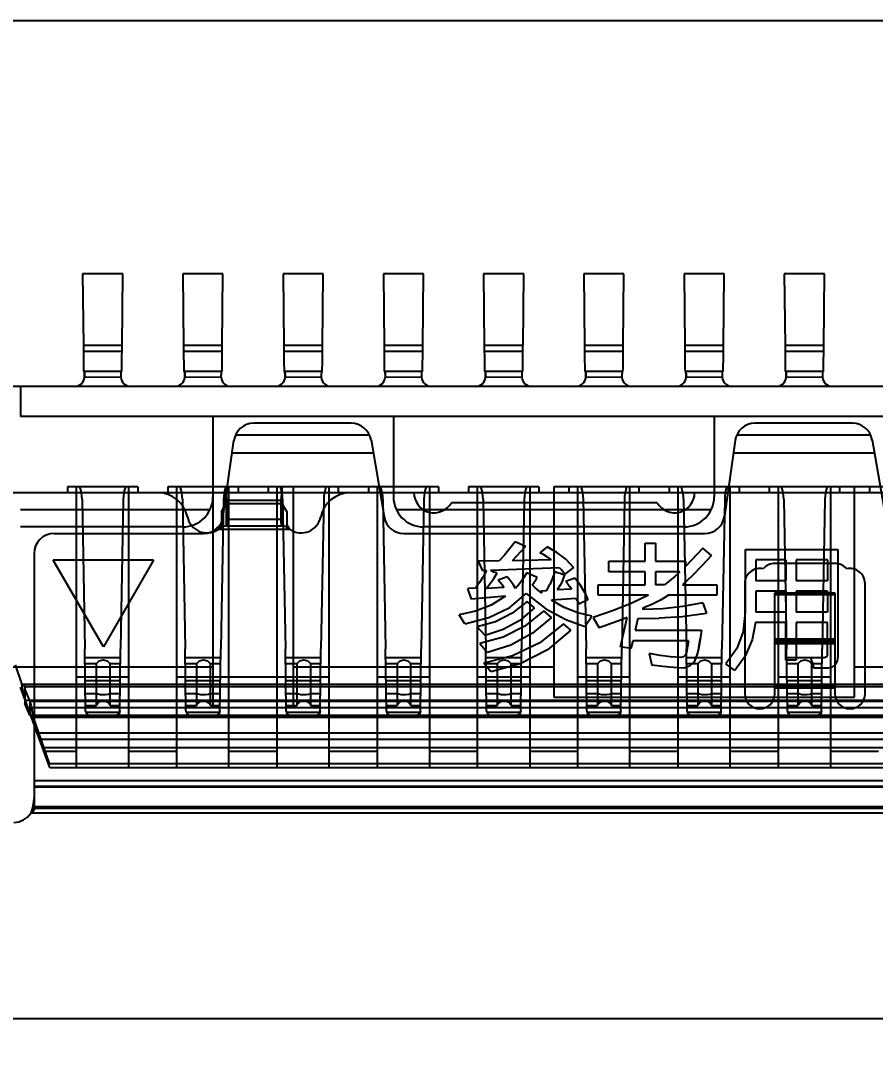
# Model space of a CAD drawing. Header units: millimetres. Extents: x 0 to 841, y 0 to 594.
# Drawn here: x 672.43 to 676.69, y 261.49 to 266.6 of the extents above; entities that cross this region are included whole.
import ezdxf

# ---------------------------------------------------------------- set-up
doc = ezdxf.new("R2010")
doc.units = ezdxf.units.MM
doc.header["$LTSCALE"] = 46.255
doc.layers.get('0').update_dxf_attribs({"linetype": 'CONTINUOUS'})
doc.layers.add('8_QUILTS', color=7, linetype='CONTINUOUS')
doc.styles.get("Standard").update_dxf_attribs({"font": 'txt', "width": 0.8})
doc.dimstyles.new('DIMSTYLE_1', dxfattribs={"dimtxt": 2.5, "dimasz": 3, "dimexe": 1.5, "dimexo": 1.2, "dimtad": 1, "dimdsep": 46, "dimtxsty": 'STANDARD', "dimblk": '_FILLED', "dimblk1": '_FILLED', "dimblk2": '_FILLED', "dimcen": 0.09, "dimazin": 2, "dimtp": 0.01, "dimtm": 0.01, "dimtfac": 1, "dimtofl": 0, "dimtmove": 0, "dimatfit": 3, "dimldrblk": '_FILLED', "dimfxl": 1, "dimtolj": 1, "dimarcsym": 0})

# ---------------------------------------------------------------- blocks, each defined once
blk = doc.blocks.new('_FILLED')
at = {"color": 0, "linetype": 'BYBLOCK'}
blk.add_solid([(0, 0), (-1, 0.1667), (-1, -0.1667)], dxfattribs=at)
blk = doc.blocks.new('*D0')
at = {"color": 7, "linetype": 'CONTINUOUS'}
for p, q in [((692.3383, 264.1405), (692.3383, 237.2835)), ((637.9118, 256.9031), (637.9118, 237.2835)), ((637.9118, 238.7835), (665.125, 238.7835)), ((692.3383, 238.7835), (665.125, 238.7835))]:
    blk.add_line(p, q, dxfattribs=at)
at = {"color": 7, "linetype": 'CONTINUOUS', "xscale": 3, "yscale": 3, "zscale": 3, "rotation": 180}
blk.add_blockref('_FILLED', (637.9118, 238.7835), dxfattribs=at)
at = {"color": 7, "linetype": 'CONTINUOUS', "xscale": 3, "yscale": 3, "zscale": 3}
blk.add_blockref('_FILLED', (692.3383, 238.7835), dxfattribs=at)
at = {"color": 7, "linetype": 'CONTINUOUS', "insert": (665.125, 241.9085), "char_height": 2.5, "width": 14, "attachment_point": 2, "line_spacing_factor": 0.9}
blk.add_mtext('(54.43)', dxfattribs=at)

msp = doc.modelspace()

# ---------------------------------------------------------------- linework, layer by layer
at = {"color": 7, "linetype": 'CONTINUOUS'}
msp.add_line((668.0383, 266.6031), (697.1383, 266.6031), dxfattribs=at)
at = {"layer": '8_QUILTS', "color": 7, "linetype": 'CONTINUOUS'}
for p, q in [((672.9383, 265.3405), (672.7383, 265.3405)), ((672.7383, 265.3405), (672.7418, 264.9833)), ((672.9348, 264.9833), (672.9383, 265.3405)), ((673.4383, 265.3405), (673.2383, 265.3405)), ((673.2383, 265.3405), (673.2418, 264.9833)), ((673.4348, 264.9833), (673.4383, 265.3405)), ((673.9383, 265.3405), (673.7383, 265.3405)), ((673.7383, 265.3405), (673.7418, 264.9833)), ((673.9348, 264.9833), (673.9383, 265.3405)), ((674.4383, 265.3405), (674.2383, 265.3405)), ((674.2383, 265.3405), (674.2418, 264.9833)), ((674.4348, 264.9833), (674.4383, 265.3405)), ((674.9383, 265.3405), (674.7383, 265.3405)), ((674.7383, 265.3405), (674.7418, 264.9833)), ((674.9348, 264.9833), (674.9383, 265.3405)), ((675.4383, 265.3405), (675.2383, 265.3405)), ((675.2383, 265.3405), (675.2418, 264.9833)), ((675.4348, 264.9833), (675.4383, 265.3405)), ((675.9383, 265.3405), (675.7383, 265.3405)), ((675.7383, 265.3405), (675.7418, 264.9833)), ((675.9348, 264.9833), (675.9383, 265.3405)), ((676.4383, 265.3405), (676.2383, 265.3405)), ((676.2383, 265.3405), (676.2418, 264.9833)), ((676.4348, 264.9833), (676.4383, 265.3405)), ((672.9348, 264.9833), (672.7418, 264.9833)), ((673.4348, 264.9833), (673.2418, 264.9833)), ((673.9348, 264.9833), (673.7418, 264.9833)), ((674.4348, 264.9833), (674.2418, 264.9833)), ((674.9348, 264.9833), (674.7418, 264.9833)), ((675.4348, 264.9833), (675.2418, 264.9833)), ((675.9348, 264.9833), (675.7418, 264.9833)), ((676.4348, 264.9833), (676.2418, 264.9833)), ((672.9347, 264.9533), (672.7418, 264.9533)), ((673.4347, 264.9533), (673.2418, 264.9533)), ((673.9347, 264.9533), (673.7418, 264.9533)), ((674.4347, 264.9533), (674.2418, 264.9533)), ((674.9347, 264.9533), (674.7418, 264.9533)), ((675.4347, 264.9533), (675.2418, 264.9533)), ((675.9347, 264.9533), (675.7418, 264.9533)), ((676.4347, 264.9533), (676.2418, 264.9533)), ((672.9336, 264.8533), (672.743, 264.8533)), ((672.9284, 264.8242), (672.748, 264.8233)), ((672.7483, 264.824), (672.7483, 264.826)), ((673.4336, 264.8533), (673.243, 264.8533)), ((673.4284, 264.8242), (673.248, 264.8233)), ((673.2483, 264.824), (673.2483, 264.826)), ((673.9336, 264.8533), (673.743, 264.8533)), ((673.9284, 264.8242), (673.748, 264.8233)), ((673.7483, 264.824), (673.7483, 264.826)), ((674.4336, 264.8533), (674.243, 264.8533)), ((674.4284, 264.8242), (674.248, 264.8233)), ((674.2483, 264.824), (674.2483, 264.826)), ((674.9336, 264.8533), (674.743, 264.8533)), ((674.9284, 264.8242), (674.748, 264.8233)), ((674.7483, 264.824), (674.7483, 264.826)), ((675.4336, 264.8533), (675.243, 264.8533)), ((675.4284, 264.8242), (675.248, 264.8233)), ((675.2483, 264.824), (675.2483, 264.826)), ((675.9336, 264.8533), (675.743, 264.8533)), ((675.9284, 264.8242), (675.748, 264.8233)), ((675.7483, 264.824), (675.7483, 264.826)), ((676.4336, 264.8533), (676.243, 264.8533)), ((676.4284, 264.8242), (676.248, 264.8233)), ((676.2483, 264.824), (676.2483, 264.826)), ((693.7583, 264.7781), (671.4183, 264.7781)), ((672.4283, 264.7781), (672.4283, 264.6281)), ((692.7483, 264.6281), (672.4283, 264.6281)), ((673.3883, 264.6281), (673.3883, 263.1776)), ((674.2883, 264.6281), (674.2883, 264.2281)), ((675.8883, 264.6281), (675.8883, 264.2281)), ((674.0781, 264.5944), (673.5916, 264.5944)), ((676.5781, 264.5944), (676.0916, 264.5944)), ((673.4398, 264.1308), (673.4926, 264.5083)), ((674.1695, 264.5349), (673.5001, 264.5349)), ((674.1766, 264.5113), (674.2422, 264.1278)), ((675.9926, 264.5083), (675.9398, 264.1308)), ((676.6695, 264.5349), (676.0001, 264.5349)), ((676.6766, 264.5113), (676.7422, 264.1278)), ((674.1879, 264.4454), (673.4838, 264.4454)), ((676.6879, 264.4454), (675.9838, 264.4454)), ((694.0884, 264.2481), (671.0881, 264.2481)), ((673.0133, 264.2781), (672.6633, 264.2781)), ((672.6633, 264.2781), (672.6633, 264.2481)), ((672.7083, 262.8781), (672.7083, 264.2781)), ((672.7326, 264.2477), (672.7083, 264.2481)), ((672.9683, 264.2481), (672.9439, 264.2477)), ((672.9683, 262.8781), (672.9683, 264.2781)), ((673.0133, 264.2781), (673.0133, 264.2481)), ((674.5133, 264.2781), (673.1633, 264.2781)), ((673.1633, 264.2781), (673.1633, 264.2481)), ((673.2083, 262.8781), (673.2083, 264.2781)), ((673.2326, 264.2478), (673.2083, 264.2481)), ((673.4683, 264.2481), (673.4439, 264.2478)), ((673.458, 264.2118), (673.4517, 264.2781)), ((673.4683, 262.8781), (673.4683, 264.2781)), ((673.5133, 264.2781), (673.5133, 264.2481)), ((673.6633, 264.2781), (673.6633, 264.2481)), ((673.7083, 262.8781), (673.7083, 264.2781)), ((673.7326, 264.2478), (673.7083, 264.2481)), ((673.729, 264.2118), (673.7351, 264.2781)), ((673.7883, 264.2781), (673.7883, 263.1776)), ((673.9683, 264.2481), (673.9439, 264.2478)), ((673.9683, 262.8781), (673.9683, 264.2781)), ((674.0133, 264.2781), (674.0133, 264.2481)), ((674.1633, 264.2781), (674.1633, 264.2481)), ((674.2083, 262.8781), (674.2083, 264.2781)), ((674.2326, 264.2478), (674.2083, 264.2481)), ((674.4683, 264.2481), (674.4439, 264.2478)), ((674.4683, 264.2781), (674.4683, 262.8781)), ((674.5133, 264.2781), (674.5133, 264.2481)), ((675.0133, 264.2781), (674.6633, 264.2781)), ((674.6633, 264.2781), (674.6633, 264.2481)), ((674.7083, 262.8781), (674.7083, 264.2781)), ((674.7326, 264.2478), (674.7083, 264.2481)), ((674.9683, 264.2481), (674.9439, 264.2478)), ((674.9683, 264.2781), (674.9683, 262.8781)), ((675.0133, 264.2781), (675.0133, 264.2481)), ((677.0133, 264.2781), (675.0883, 264.2781)), ((675.0883, 264.2781), (675.0883, 263.2281)), ((675.1633, 264.2781), (675.1633, 264.2481)), ((675.2083, 262.8781), (675.2083, 264.2781)), ((675.2326, 264.2478), (675.2083, 264.2481)), ((675.4683, 264.2481), (675.4439, 264.2478)), ((675.4683, 262.8781), (675.4683, 264.2781)), ((675.5133, 264.2781), (675.5133, 264.2481)), ((675.6633, 264.2781), (675.6633, 264.2481)), ((675.7083, 262.8781), (675.7083, 264.2781)), ((675.7326, 264.2478), (675.7083, 264.2481)), ((675.9683, 264.2481), (675.9439, 264.2478)), ((675.9683, 262.8781), (675.9683, 264.2781)), ((676.0133, 264.2781), (676.0133, 264.2481)), ((676.1633, 264.2781), (676.1633, 264.2481)), ((676.2083, 264.2781), (676.2083, 262.8781)), ((676.2326, 264.2478), (676.2083, 264.2481)), ((676.4683, 264.2481), (676.4439, 264.2478)), ((676.4683, 264.2781), (676.4683, 262.8781)), ((676.5133, 264.2781), (676.5133, 264.2481)), ((676.5883, 263.2281), (676.5883, 264.2781)), ((676.6633, 264.2781), (676.6633, 264.2481)), ((672.7357, 264.2162), (672.7496, 263.4695)), ((672.9408, 264.2162), (672.927, 263.4695)), ((673.2357, 264.2162), (673.2496, 263.4695)), ((673.4408, 264.2162), (673.427, 263.4695)), ((673.4577, 264.2129), (673.458, 264.2106)), ((673.458, 264.2118), (673.7288, 264.2118)), ((673.458, 264.2082), (673.4582, 264.2058)), ((673.4583, 264.2089), (673.4581, 264.2118)), ((673.4582, 264.2058), (673.4583, 264.2067)), ((673.4586, 264.1942), (673.4582, 264.2058)), ((673.4586, 264.2118), (673.4586, 264.1984)), ((673.4586, 264.1984), (673.4586, 264.1115)), ((673.7282, 264.1984), (673.7282, 264.2118)), ((673.7286, 264.2058), (673.7282, 264.1942)), ((673.7282, 264.1115), (673.7282, 264.1984)), ((673.7286, 264.2058), (673.7287, 264.2118)), ((673.7286, 264.2058), (673.7289, 264.2082)), ((673.7289, 264.2106), (673.7291, 264.2129)), ((673.7357, 264.2162), (673.7496, 263.4695)), ((673.9408, 264.2162), (673.927, 263.4695)), ((674.2357, 264.2162), (674.2496, 263.4695)), ((674.4408, 264.2162), (674.427, 263.4695)), ((675.6042, 264.1981), (674.5774, 264.1981)), ((674.7357, 264.2162), (674.7496, 263.4695)), ((674.9408, 264.2162), (674.927, 263.4695)), ((675.2357, 264.2162), (675.2496, 263.4695)), ((675.4408, 264.2162), (675.427, 263.4695)), ((675.7357, 264.2162), (675.7496, 263.4695)), ((675.9408, 264.2162), (675.927, 263.4695)), ((676.2357, 264.2162), (676.2496, 263.4695)), ((676.4408, 264.2162), (676.427, 263.4695)), ((672.4283, 264.1647), (673.3742, 264.1647)), ((673.4301, 264.1535), (673.4301, 264.0679)), ((673.454, 264.1944), (673.7328, 264.1944)), ((673.454, 264.1944), (673.454, 264.0831)), ((673.7328, 264.0831), (673.7328, 264.1944)), ((673.7568, 264.1535), (673.7568, 264.0679)), ((674.3023, 264.1647), (675.8742, 264.1647)), ((673.7282, 264.115), (673.4586, 264.115)), ((673.2383, 264.0781), (672.4283, 264.0781)), ((672.5958, 264.0447), (673.3408, 264.0447)), ((673.7731, 264.0646), (673.4137, 264.0646)), ((673.454, 264.0831), (673.7328, 264.0831)), ((674.3408, 264.0447), (675.8408, 264.0447)), ((675.7383, 264.0781), (674.4383, 264.0781)), ((674.9468, 263.9807), (674.8949, 264.004)), ((675.5442, 263.9975), (675.5962, 263.9975)), ((675.5442, 263.9066), (675.5442, 263.9975)), ((675.5962, 263.9975), (675.5962, 263.9066)), ((672.4958, 263.9447), (672.4958, 262.6673)), ((675.0556, 263.978), (675.0182, 263.9486)), ((675.8315, 263.9715), (675.7455, 263.8812)), ((675.8754, 263.9359), (675.8315, 263.9715)), ((676.0442, 263.965), (676.5052, 263.965)), ((676.0442, 263.6528), (676.0442, 263.965)), ((676.5052, 263.965), (676.5052, 263.432)), ((673.0919, 263.9123), (672.5919, 263.9123)), ((672.8419, 263.4793), (672.5919, 263.9123)), ((673.0919, 263.9123), (672.8419, 263.4793)), ((674.8153, 263.9093), (674.713, 263.9066)), ((674.7341, 263.8591), (674.713, 263.9066)), ((675.0756, 263.9138), (674.8802, 263.9093)), ((675.0575, 263.9271), (675.0756, 263.9138)), ((675.1483, 263.9163), (675.1871, 263.8759)), ((675.3624, 263.9066), (675.5442, 263.9066)), ((675.3624, 263.8546), (675.3624, 263.9066)), ((675.5962, 263.9066), (675.7455, 263.9066)), ((675.7455, 263.9066), (675.7455, 263.8812)), ((676.2455, 263.9131), (676.0962, 263.9131)), ((676.0962, 263.9131), (676.0962, 263.8092)), ((676.4908, 263.8958), (676.1908, 263.8958)), ((676.2455, 263.9131), (676.2455, 263.8092)), ((676.4533, 263.9131), (676.2975, 263.9131)), ((676.2975, 263.9131), (676.2975, 263.8092)), ((676.4533, 263.9131), (676.4533, 263.8092)), ((674.7519, 263.8598), (674.7341, 263.8591)), ((675.1173, 263.8745), (674.7721, 263.8611)), ((675.0052, 263.8249), (674.9533, 263.8481)), ((675.1173, 263.8745), (675.1265, 263.864)), ((675.1328, 263.8127), (675.1432, 263.8385)), ((675.1871, 263.8759), (675.1432, 263.8416)), ((675.5442, 263.8546), (675.3624, 263.8546)), ((675.5442, 263.7897), (675.5442, 263.8546)), ((675.7174, 263.8546), (675.5962, 263.8546)), ((675.5962, 263.8546), (675.5962, 263.7897)), ((674.8559, 263.8286), (674.8104, 263.8119)), ((674.8302, 263.7885), (674.8391, 263.776)), ((674.9808, 263.7887), (674.9901, 263.7999)), ((674.9808, 263.7887), (674.996, 263.7743)), ((674.9983, 263.812), (674.9901, 263.7999)), ((674.9983, 263.812), (675.0052, 263.8249)), ((675.0528, 263.7589), (675.0685, 263.79)), ((675.1936, 263.8222), (675.1481, 263.805)), ((675.1584, 263.7931), (675.1481, 263.805)), ((675.3104, 263.7897), (675.5442, 263.7897)), ((675.3104, 263.7377), (675.3104, 263.7897)), ((675.64, 263.7897), (675.5962, 263.7897)), ((675.7297, 263.7897), (675.9014, 263.7897)), ((675.9014, 263.7897), (675.9014, 263.7377)), ((676.0408, 263.7958), (676.0408, 263.2458)), ((676.2455, 263.8092), (676.0962, 263.8092)), ((676.4533, 263.8092), (676.2975, 263.8092)), ((676.6408, 263.2458), (676.6408, 263.7964)), ((674.6986, 263.7716), (674.6595, 263.7702)), ((674.678, 263.7183), (674.6595, 263.7702)), ((674.8391, 263.776), (674.7509, 263.7715)), ((675.0528, 263.7589), (675.0231, 263.7572)), ((675.0231, 263.7572), (675.0279, 263.7471)), ((675.1769, 263.7678), (675.106, 263.7637)), ((675.241, 263.7523), (675.2585, 263.7138)), ((675.5609, 263.7377), (675.3104, 263.7377)), ((675.9014, 263.7377), (675.6612, 263.7377)), ((676.2455, 263.7572), (676.0962, 263.7572)), ((676.0962, 263.7572), (676.0962, 263.6533)), ((676.1908, 263.7488), (676.4908, 263.7488)), ((676.1908, 263.2458), (676.1908, 263.7488)), ((676.1908, 263.7405), (676.4908, 263.7405)), ((676.2455, 263.7572), (676.2455, 263.6533)), ((676.4533, 263.7572), (676.2975, 263.7572)), ((676.2975, 263.7572), (676.2975, 263.6533)), ((676.4533, 263.7572), (676.4533, 263.6533)), ((676.4908, 263.7488), (676.4908, 263.2458)), ((674.848, 263.733), (674.678, 263.7183)), ((674.9923, 263.6744), (674.9549, 263.7053)), ((675.2002, 263.7204), (675.0766, 263.7118)), ((675.2051, 263.711), (675.2002, 263.7204)), ((675.2585, 263.7138), (675.213, 263.6923)), ((675.8312, 263.6988), (675.8494, 263.6468)), ((674.6451, 263.5949), (674.6156, 263.6387)), ((675.0767, 263.6269), (675.0393, 263.6598)), ((675.5331, 263.6728), (675.5331, 263.6663)), ((675.8494, 263.6468), (675.7283, 263.6301)), ((676.0345, 263.5594), (676.0442, 263.6528)), ((676.2455, 263.6533), (676.0962, 263.6533)), ((676.4533, 263.6533), (676.2975, 263.6533)), ((675.1741, 263.563), (675.1367, 263.5949)), ((675.2431, 263.5819), (675.278, 263.6322)), ((675.2845, 263.6257), (675.3153, 263.5754)), ((675.4208, 263.4793), (675.4549, 263.6262)), ((675.5069, 263.6209), (675.4948, 263.5624)), ((675.5069, 263.6209), (675.6148, 263.6225)), ((675.7292, 263.6302), (675.6139, 263.6224)), ((676.2455, 263.6014), (676.094, 263.6014)), ((676.2455, 263.4131), (676.2455, 263.6014)), ((676.4533, 263.6014), (676.2975, 263.6014)), ((676.2975, 263.6014), (676.2975, 263.4131)), ((676.4533, 263.4402), (676.4533, 263.6014)), ((674.7459, 263.5364), (674.7065, 263.5803)), ((675.4948, 263.5624), (675.8251, 263.5624)), ((674.7195, 263.4959), (674.7569, 263.452)), ((675.4834, 263.5105), (675.4728, 263.4715)), ((675.7601, 263.5105), (675.4834, 263.5105)), ((675.7601, 263.5105), (675.7507, 263.4539)), ((675.8113, 263.4764), (675.8187, 263.5178)), ((676.1908, 263.5191), (676.4908, 263.5191)), ((676.4908, 263.5107), (676.1908, 263.5107)), ((676.1908, 263.5037), (676.4908, 263.5037)), ((676.4908, 263.4954), (676.1908, 263.4954)), ((672.7533, 263.1597), (672.7496, 263.4695)), ((672.9233, 263.1597), (672.927, 263.4695)), ((673.2533, 263.1597), (673.2496, 263.4695)), ((673.4233, 263.1597), (673.427, 263.4695)), ((673.7533, 263.1597), (673.7496, 263.4695)), ((673.9233, 263.1597), (673.927, 263.4695)), ((674.2533, 263.1597), (674.2496, 263.4695)), ((674.4233, 263.1597), (674.427, 263.4695)), ((674.7533, 263.1597), (674.7496, 263.4695)), ((674.9233, 263.1597), (674.927, 263.4695)), ((675.2533, 263.1597), (675.2496, 263.4695)), ((675.4728, 263.4715), (675.4208, 263.4793)), ((675.4233, 263.1597), (675.427, 263.4695)), ((675.5637, 263.4472), (675.5766, 263.3887)), ((675.7533, 263.1597), (675.7496, 263.4695)), ((675.9233, 263.1597), (675.927, 263.4695)), ((676.2533, 263.1597), (676.2496, 263.4695)), ((676.4233, 263.1597), (676.427, 263.4695)), ((673.3883, 263.3781), (671.2583, 263.3781)), ((672.4023, 263.3893), (672.4355, 263.2925)), ((672.7501, 263.4272), (672.9265, 263.4272)), ((672.8064, 263.3953), (672.7505, 263.3953)), ((672.8063, 263.3954), (672.8063, 263.1872)), ((672.9261, 263.3953), (672.8757, 263.3953)), ((672.8759, 263.1872), (672.8759, 263.3954)), ((673.2501, 263.4272), (673.4265, 263.4272)), ((673.3064, 263.3953), (673.2505, 263.3953)), ((673.3063, 263.3954), (673.3063, 263.1872)), ((673.4261, 263.3953), (673.3757, 263.3953)), ((673.3759, 263.1872), (673.3759, 263.3954)), ((673.7501, 263.4272), (673.9265, 263.4272)), ((673.8064, 263.3953), (673.7505, 263.3953)), ((675.0883, 263.3781), (673.7883, 263.3781)), ((673.8063, 263.3954), (673.8063, 263.1872)), ((673.9261, 263.3953), (673.8757, 263.3953)), ((673.8759, 263.1872), (673.8759, 263.3954)), ((674.2501, 263.4272), (674.4265, 263.4272)), ((674.3064, 263.3953), (674.2505, 263.3953)), ((674.3063, 263.3954), (674.3063, 263.1872)), ((674.4261, 263.3953), (674.3757, 263.3953)), ((674.3759, 263.1872), (674.3759, 263.3954)), ((674.774, 263.3546), (674.739, 263.3985)), ((674.7501, 263.4272), (674.9265, 263.4272)), ((674.8064, 263.3953), (674.7505, 263.3953)), ((674.8063, 263.3954), (674.8063, 263.1872)), ((674.9261, 263.3953), (674.8757, 263.3953)), ((674.8759, 263.1872), (674.8759, 263.3954)), ((675.2501, 263.4272), (675.4265, 263.4272)), ((675.3064, 263.3953), (675.2505, 263.3953)), ((675.3063, 263.3954), (675.3063, 263.1872)), ((675.4261, 263.3953), (675.3757, 263.3953)), ((675.3759, 263.1872), (675.3759, 263.3954)), ((675.7501, 263.4272), (675.9265, 263.4272)), ((675.8064, 263.3953), (675.7505, 263.3953)), ((675.8063, 263.3954), (675.8063, 263.1872)), ((675.9261, 263.3953), (675.8757, 263.3953)), ((675.8759, 263.1872), (675.8759, 263.3954)), ((675.9906, 263.3611), (675.9468, 263.395)), ((676.2975, 263.4131), (676.2455, 263.4131)), ((676.2501, 263.4272), (676.4265, 263.4272)), ((676.3064, 263.3953), (676.2505, 263.3953)), ((676.3063, 263.3954), (676.3063, 263.1872)), ((676.3689, 263.4261), (676.4267, 263.4244)), ((676.3689, 263.4261), (676.3855, 263.3741)), ((676.4261, 263.3953), (676.3757, 263.3953)), ((676.3759, 263.1872), (676.3759, 263.3954)), ((677.8883, 263.3781), (676.5883, 263.3781)), ((672.9683, 263.3281), (672.7083, 263.3281)), ((673.9683, 263.3281), (673.2083, 263.3281)), ((674.4683, 263.3281), (674.2083, 263.3281)), ((674.9683, 263.3281), (674.7083, 263.3281)), ((675.4683, 263.3281), (675.2083, 263.3281)), ((675.9683, 263.3281), (675.7083, 263.3281)), ((676.4683, 263.3281), (676.2083, 263.3281)), ((676.4563, 263.3741), (676.3855, 263.3741)), ((672.5739, 262.8781), (672.4283, 263.2781)), ((692.746, 263.2925), (672.4355, 263.2925)), ((672.4507, 263.2813), (672.4507, 263.198)), ((672.451, 263.2813), (672.4507, 263.2668)), ((672.451, 263.2813), (692.7305, 263.2813)), ((672.9251, 263.31), (672.7515, 263.31)), ((673.4251, 263.31), (673.2515, 263.31)), ((673.9251, 263.31), (673.7515, 263.31)), ((674.4251, 263.31), (674.2515, 263.31)), ((674.9251, 263.31), (674.7515, 263.31)), ((675.4251, 263.31), (675.2515, 263.31)), ((675.9251, 263.31), (675.7515, 263.31)), ((676.4908, 263.2874), (676.1908, 263.2874)), ((676.4908, 263.2773), (676.1908, 263.2773)), ((676.1908, 263.2756), (676.4908, 263.2756)), ((676.4251, 263.31), (676.2515, 263.31)), ((672.4507, 263.2668), (672.4753, 263.2081)), ((672.7522, 263.2467), (672.8064, 263.2467)), ((672.8757, 263.2467), (672.9243, 263.2467)), ((673.2522, 263.2467), (673.3064, 263.2467)), ((673.3757, 263.2467), (673.4243, 263.2467)), ((673.7522, 263.2467), (673.8064, 263.2467)), ((673.8757, 263.2467), (673.9243, 263.2467)), ((674.2522, 263.2467), (674.3064, 263.2467)), ((674.3757, 263.2467), (674.4243, 263.2467)), ((674.7522, 263.2467), (674.8064, 263.2467)), ((674.8757, 263.2467), (674.9243, 263.2467)), ((675.0883, 263.2281), (676.5883, 263.2281)), ((675.2522, 263.2467), (675.3064, 263.2467)), ((675.3757, 263.2467), (675.4243, 263.2467)), ((675.7522, 263.2467), (675.8064, 263.2467)), ((675.8757, 263.2467), (675.9243, 263.2467)), ((676.2522, 263.2467), (676.3064, 263.2467)), ((676.3757, 263.2467), (676.4243, 263.2467)), ((692.7309, 263.2122), (672.4507, 263.2122)), ((672.4753, 263.1392), (672.4507, 263.198)), ((672.4647, 263.1781), (682.5883, 263.1776)), ((692.7063, 263.2081), (672.4753, 263.2081)), ((672.4753, 263.2081), (672.4753, 263.1392)), ((672.7529, 263.1872), (672.8064, 263.1872)), ((672.8757, 263.1872), (672.9236, 263.1872)), ((673.2529, 263.1872), (673.3064, 263.1872)), ((673.3757, 263.1872), (673.4236, 263.1872)), ((673.7529, 263.1872), (673.8064, 263.1872)), ((673.8757, 263.1872), (673.9236, 263.1872)), ((674.2529, 263.1872), (674.3064, 263.1872)), ((674.3757, 263.1872), (674.4236, 263.1872)), ((674.7529, 263.1872), (674.8064, 263.1872)), ((674.8757, 263.1872), (674.9236, 263.1872)), ((675.2529, 263.1872), (675.3064, 263.1872)), ((675.3757, 263.1872), (675.4236, 263.1872)), ((675.7529, 263.1872), (675.8064, 263.1872)), ((675.8757, 263.1872), (675.9236, 263.1872)), ((676.2529, 263.1872), (676.3064, 263.1872)), ((676.3757, 263.1872), (676.4236, 263.1872)), ((672.4753, 263.1392), (692.7063, 263.1392)), ((692.6895, 263.1278), (672.492, 263.1278)), ((672.492, 263.1278), (672.5708, 262.8981)), ((672.7542, 263.1539), (672.9224, 263.1539)), ((672.8733, 263.1289), (672.8033, 263.1289)), ((672.8963, 263.1325), (672.8931, 263.1315)), ((673.2542, 263.1539), (673.4224, 263.1539)), ((673.3733, 263.1289), (673.3033, 263.1289)), ((673.3963, 263.1325), (673.3931, 263.1315)), ((673.7542, 263.1539), (673.9224, 263.1539)), ((673.8733, 263.1289), (673.8033, 263.1289)), ((673.8963, 263.1325), (673.8931, 263.1315)), ((674.2542, 263.1539), (674.4224, 263.1539)), ((674.3733, 263.1289), (674.3033, 263.1289)), ((674.3963, 263.1325), (674.3931, 263.1315)), ((674.7542, 263.1539), (674.9224, 263.1539)), ((674.8733, 263.1289), (674.8033, 263.1289)), ((674.8963, 263.1325), (674.8931, 263.1315)), ((675.2542, 263.1539), (675.4224, 263.1539)), ((675.3733, 263.1289), (675.3033, 263.1289)), ((675.3963, 263.1325), (675.3931, 263.1315)), ((675.7542, 263.1539), (675.9224, 263.1539)), ((675.8733, 263.1289), (675.8033, 263.1289)), ((675.8963, 263.1325), (675.8931, 263.1315)), ((676.2542, 263.1539), (676.4224, 263.1539)), ((676.3733, 263.1289), (676.3033, 263.1289)), ((676.3963, 263.1325), (676.3931, 263.1315)), ((672.5112, 263.0504), (692.6654, 263.0504)), ((692.6518, 263.0179), (672.5297, 263.0179)), ((672.5375, 262.9781), (692.6391, 262.9781)), ((672.7083, 262.9581), (672.5447, 262.9581)), ((673.2083, 262.9581), (672.9683, 262.9581)), ((673.7083, 262.9581), (673.4683, 262.9581)), ((674.2083, 262.9581), (673.9683, 262.9581)), ((674.7083, 262.9581), (674.4683, 262.9581)), ((675.2083, 262.9581), (674.9683, 262.9581)), ((675.7083, 262.9581), (675.4683, 262.9581)), ((676.2083, 262.9581), (675.9683, 262.9581)), ((676.7083, 262.9581), (676.4683, 262.9581)), ((672.5708, 262.8981), (692.6108, 262.8981)), ((672.5739, 262.8781), (692.6027, 262.8781)), ((692.6858, 262.8118), (672.4958, 262.8118)), ((672.4958, 262.7859), (692.6858, 262.7859)), ((692.6858, 262.7801), (672.4958, 262.7801)), ((692.6858, 262.6819), (672.4958, 262.6819)), ((672.4958, 262.6762), (692.6858, 262.6762)), ((692.7019, 262.6502), (672.4796, 262.6502)), ((694.0508, 261.6247), (671.1308, 261.6247))]:
    msp.add_line(p, q, dxfattribs=at)
for points in [[(672.7471, 264.8533), (672.7475, 264.849), (672.7479, 264.838), (672.748, 264.8233)], [(673.2471, 264.8533), (673.2475, 264.849), (673.2479, 264.838), (673.248, 264.8233)], [(673.7471, 264.8533), (673.7475, 264.849), (673.7479, 264.838), (673.748, 264.8233)], [(674.2471, 264.8533), (674.2475, 264.849), (674.2479, 264.838), (674.248, 264.8233)], [(674.7471, 264.8533), (674.7475, 264.849), (674.7479, 264.838), (674.748, 264.8233)], [(675.2471, 264.8533), (675.2475, 264.849), (675.2479, 264.838), (675.248, 264.8233)], [(675.7471, 264.8533), (675.7475, 264.849), (675.7479, 264.838), (675.748, 264.8233)], [(676.2471, 264.8533), (676.2475, 264.849), (676.2479, 264.838), (676.248, 264.8233)], [(673.454, 264.1944), (673.4562, 264.1954), (673.4578, 264.1968), (673.4586, 264.1984)], [(673.4586, 264.1984), (673.4587, 264.2026), (673.4586, 264.2064), (673.458, 264.2118)], [(673.7288, 264.2118), (673.7283, 264.2064), (673.7282, 264.2026), (673.7282, 264.1984)], [(673.7282, 264.1984), (673.729, 264.1968), (673.7306, 264.1954), (673.7328, 264.1944)], [(673.4301, 264.1535), (673.4399, 264.1694), (673.4475, 264.1833), (673.454, 264.1944)], [(673.7328, 264.1944), (673.7393, 264.1833), (673.747, 264.1695), (673.7568, 264.1535)], [(673.4586, 264.1115), (673.4579, 264.1002), (673.4563, 264.0907), (673.454, 264.0831)], [(673.7328, 264.0831), (673.7305, 264.0907), (673.7289, 264.1002), (673.7282, 264.1115)], [(673.4137, 264.0646), (673.4194, 264.072), (673.4248, 264.0798), (673.4301, 264.0881)], [(673.4301, 264.0679), (673.4247, 264.0667), (673.4192, 264.0656), (673.4137, 264.0646)], [(673.454, 264.0831), (673.4467, 264.0813), (673.4387, 264.0793), (673.4301, 264.0773)], [(673.7568, 264.0773), (673.7481, 264.0793), (673.7401, 264.0813), (673.7328, 264.0831)], [(673.7568, 264.0881), (673.762, 264.0798), (673.7675, 264.0719), (673.7731, 264.0646)], [(673.7731, 264.0646), (673.7676, 264.0656), (673.7621, 264.0667), (673.7568, 264.0679)], [(674.8949, 264.004), (674.8693, 263.9696), (674.8432, 263.9377), (674.8153, 263.9093)], [(674.9468, 263.9807), (674.9239, 263.9555), (674.9018, 263.9316), (674.8802, 263.9093)], [(675.0575, 263.9271), (675.0383, 263.9386), (675.0182, 263.9486)], [(675.1483, 263.9163), (675.104, 263.9504), (675.0556, 263.978)], [(675.8754, 263.9359), (675.8274, 263.8837), (675.7791, 263.8346), (675.7297, 263.7897)], [(674.7519, 263.8598), (674.7359, 263.8294), (674.718, 263.8), (674.6986, 263.7716)], [(674.7509, 263.7715), (674.7713, 263.7951), (674.7894, 263.8209), (674.8056, 263.8481)], [(674.8056, 263.8481), (674.7977, 263.8498), (674.7896, 263.853), (674.7811, 263.8568), (674.7721, 263.8611)], [(674.9533, 263.8481), (674.9362, 263.8199), (674.918, 263.7937), (674.898, 263.7702)], [(675.0943, 263.8546), (675.0824, 263.8219), (675.0685, 263.79)], [(675.1432, 263.8385), (675.132, 263.8412), (675.1202, 263.8452), (675.1076, 263.8497), (675.0943, 263.8546)], [(675.1432, 263.8416), (675.1351, 263.853), (675.1265, 263.864)], [(675.7174, 263.8546), (675.6919, 263.831), (675.6662, 263.8092), (675.64, 263.7897)], [(674.8302, 263.7885), (674.8207, 263.8005), (674.8104, 263.8119)], [(674.898, 263.7702), (674.8854, 263.7907), (674.8713, 263.8102), (674.8559, 263.8286)], [(675.1328, 263.8127), (675.1206, 263.7876), (675.106, 263.7637)], [(675.1584, 263.7931), (675.168, 263.7807), (675.1769, 263.7678)], [(675.241, 263.7523), (675.2192, 263.7886), (675.1936, 263.8222)], [(674.6451, 263.5949), (674.7648, 263.6267), (674.8689, 263.6764), (674.9507, 263.7451)], [(674.9507, 263.7451), (675.0483, 263.6693), (675.1477, 263.6163), (675.2431, 263.5819)], [(675.0279, 263.7471), (675.0118, 263.7604), (674.996, 263.7743)], [(675.5609, 263.7377), (675.4737, 263.6964), (675.3813, 263.6594), (675.2845, 263.6257)], [(675.6612, 263.7377), (675.6204, 263.7126), (675.5777, 263.6907), (675.5331, 263.6728)], [(674.848, 263.733), (674.7759, 263.688), (674.6972, 263.6579), (674.6156, 263.6387)], [(674.9549, 263.7053), (674.8809, 263.647), (674.7968, 263.6053), (674.7065, 263.5803)], [(675.278, 263.6322), (675.2075, 263.65), (675.1401, 263.6768), (675.0766, 263.7118)], [(675.2002, 263.7204), (675.2051, 263.7111), (675.2096, 263.7017), (675.213, 263.6923)], [(675.8312, 263.6988), (675.7326, 263.6803), (675.6331, 263.6697), (675.5331, 263.6663)], [(675.0393, 263.6598), (674.9442, 263.5825), (674.8353, 263.5288), (674.7195, 263.4959)], [(674.9923, 263.6744), (674.9198, 263.6118), (674.8361, 263.5661), (674.7459, 263.5364)], [(675.1367, 263.5949), (675.0188, 263.4995), (674.883, 263.4355), (674.739, 263.3985)], [(675.0767, 263.6269), (674.9827, 263.5479), (674.8749, 263.4884), (674.7569, 263.452)], [(675.4549, 263.6262), (675.4082, 263.6077), (675.3617, 263.5906), (675.3153, 263.5754)], [(676.094, 263.6014), (676.0781, 263.5141), (676.0431, 263.4326), (675.9906, 263.3611)], [(675.1741, 263.563), (675.0568, 263.4649), (674.9211, 263.3949), (674.774, 263.3546)], [(675.8251, 263.5624), (675.8187, 263.5178), (675.8113, 263.4764), (675.8022, 263.4384), (675.789, 263.4049), (675.7658, 263.3829), (675.7362, 263.3741)], [(676.0345, 263.5594), (676.0008, 263.4719), (675.9468, 263.395)], [(675.7221, 263.4261), (675.671, 263.4292), (675.6182, 263.4368), (675.5637, 263.4472)], [(675.7507, 263.4539), (675.7454, 263.4395), (675.7355, 263.4297), (675.7221, 263.4261)], [(676.4533, 263.4402), (676.4488, 263.43), (676.4388, 263.4255), (676.4267, 263.4244)], [(676.5052, 263.432), (676.5017, 263.4091), (676.4915, 263.391), (676.4762, 263.3785), (676.4563, 263.3741)], [(672.8064, 263.3953), (672.8213, 263.4101), (672.8411, 263.4153), (672.8608, 263.4101), (672.8757, 263.3953)], [(673.3064, 263.3953), (673.3213, 263.4101), (673.3411, 263.4153), (673.3608, 263.4101), (673.3757, 263.3953)], [(673.8064, 263.3953), (673.8213, 263.4101), (673.8411, 263.4153), (673.8608, 263.4101), (673.8757, 263.3953)], [(674.3064, 263.3953), (674.3213, 263.4101), (674.3411, 263.4153), (674.3608, 263.4101), (674.3757, 263.3953)], [(674.8064, 263.3953), (674.8213, 263.4101), (674.8411, 263.4153), (674.8608, 263.4101), (674.8757, 263.3953)], [(675.3064, 263.3953), (675.3213, 263.4101), (675.3411, 263.4153), (675.3608, 263.4101), (675.3757, 263.3953)], [(675.7362, 263.3741), (675.6851, 263.377), (675.6319, 263.3823), (675.5766, 263.3887)], [(675.8064, 263.3953), (675.8213, 263.4101), (675.8411, 263.4153), (675.8608, 263.4101), (675.8757, 263.3953)], [(676.3064, 263.3953), (676.3213, 263.4101), (676.3411, 263.4153), (676.3608, 263.4101), (676.3757, 263.3953)], [(672.4513, 263.2816), (672.446, 263.2851), (672.441, 263.2885), (672.4355, 263.2925)], [(672.4507, 263.2191), (672.4457, 263.2421), (672.4406, 263.2669), (672.4355, 263.2925)], [(672.8385, 263.2397), (672.8263, 263.2407), (672.8151, 263.2432), (672.8063, 263.2467)], [(672.8759, 263.2466), (672.8661, 263.2428), (672.8526, 263.2405), (672.8385, 263.2397)], [(673.3385, 263.2397), (673.3263, 263.2407), (673.3151, 263.2432), (673.3063, 263.2467)], [(673.3759, 263.2466), (673.3661, 263.2428), (673.3526, 263.2405), (673.3385, 263.2397)], [(673.8385, 263.2397), (673.8263, 263.2407), (673.8151, 263.2432), (673.8063, 263.2467)], [(673.8759, 263.2466), (673.8661, 263.2428), (673.8526, 263.2405), (673.8385, 263.2397)], [(674.3385, 263.2397), (674.3263, 263.2407), (674.3151, 263.2432), (674.3063, 263.2467)], [(674.3759, 263.2466), (674.3661, 263.2428), (674.3526, 263.2405), (674.3385, 263.2397)], [(674.8385, 263.2397), (674.8263, 263.2407), (674.8151, 263.2432), (674.8063, 263.2467)], [(674.8759, 263.2466), (674.8661, 263.2428), (674.8526, 263.2405), (674.8385, 263.2397)], [(675.3385, 263.2397), (675.3263, 263.2407), (675.3151, 263.2432), (675.3063, 263.2467)], [(675.3759, 263.2466), (675.3661, 263.2428), (675.3526, 263.2405), (675.3385, 263.2397)], [(675.8385, 263.2397), (675.8263, 263.2407), (675.8151, 263.2432), (675.8063, 263.2467)], [(675.8759, 263.2466), (675.8661, 263.2428), (675.8526, 263.2405), (675.8385, 263.2397)], [(676.3385, 263.2397), (676.3263, 263.2407), (676.3151, 263.2432), (676.3063, 263.2467)], [(676.3759, 263.2466), (676.3661, 263.2428), (676.3526, 263.2405), (676.3385, 263.2397)], [(672.4753, 263.2081), (672.4809, 263.1832), (672.4865, 263.1561), (672.492, 263.1278)], [(672.8063, 263.1872), (672.8099, 263.1933), (672.8142, 263.1985), (672.8189, 263.203), (672.8241, 263.2067), (672.8298, 263.2095), (672.8358, 263.2111), (672.8419, 263.2114), (672.8476, 263.2105), (672.8531, 263.2087), (672.8585, 263.2061), (672.8637, 263.2026), (672.8685, 263.1983), (672.8725, 263.1932), (672.8759, 263.1872)], [(673.3063, 263.1872), (673.3099, 263.1933), (673.3142, 263.1985), (673.3189, 263.203), (673.3241, 263.2067), (673.3298, 263.2095), (673.3358, 263.2111), (673.3419, 263.2114), (673.3476, 263.2105), (673.3531, 263.2087), (673.3585, 263.2061), (673.3637, 263.2026), (673.3685, 263.1983), (673.3725, 263.1932), (673.3759, 263.1872)], [(673.8063, 263.1872), (673.8099, 263.1933), (673.8142, 263.1985), (673.8189, 263.203), (673.8241, 263.2067), (673.8298, 263.2095), (673.8358, 263.2111), (673.8419, 263.2114), (673.8476, 263.2105), (673.8531, 263.2087), (673.8585, 263.2061), (673.8637, 263.2026), (673.8685, 263.1983), (673.8725, 263.1932), (673.8759, 263.1872)], [(674.3063, 263.1872), (674.3099, 263.1933), (674.3142, 263.1985), (674.3189, 263.203), (674.3241, 263.2067), (674.3298, 263.2095), (674.3358, 263.2111), (674.3419, 263.2114), (674.3476, 263.2105), (674.3531, 263.2087), (674.3585, 263.2061), (674.3637, 263.2026), (674.3685, 263.1983), (674.3725, 263.1932), (674.3759, 263.1872)], [(674.8063, 263.1872), (674.8099, 263.1933), (674.8142, 263.1985), (674.8189, 263.203), (674.8241, 263.2067), (674.8298, 263.2095), (674.8358, 263.2111), (674.8419, 263.2114), (674.8476, 263.2105), (674.8531, 263.2087), (674.8585, 263.2061), (674.8637, 263.2026), (674.8685, 263.1983), (674.8725, 263.1932), (674.8759, 263.1872)], [(675.3063, 263.1872), (675.3099, 263.1933), (675.3142, 263.1985), (675.3189, 263.203), (675.3241, 263.2067), (675.3298, 263.2095), (675.3358, 263.2111), (675.3419, 263.2114), (675.3476, 263.2105), (675.3531, 263.2087), (675.3585, 263.2061), (675.3637, 263.2026), (675.3685, 263.1983), (675.3725, 263.1932), (675.3759, 263.1872)], [(675.8063, 263.1872), (675.8099, 263.1933), (675.8142, 263.1985), (675.8189, 263.203), (675.8241, 263.2067), (675.8298, 263.2095), (675.8358, 263.2111), (675.8419, 263.2114), (675.8476, 263.2105), (675.8531, 263.2087), (675.8585, 263.2061), (675.8637, 263.2026), (675.8685, 263.1983), (675.8725, 263.1932), (675.8759, 263.1872)], [(676.3063, 263.1872), (676.3099, 263.1933), (676.3142, 263.1985), (676.3189, 263.203), (676.3241, 263.2067), (676.3298, 263.2095), (676.3358, 263.2111), (676.3419, 263.2114), (676.3476, 263.2105), (676.3531, 263.2087), (676.3585, 263.2061), (676.3637, 263.2026), (676.3685, 263.1983), (676.3725, 263.1932), (676.3759, 263.1872)], [(672.492, 263.1278), (672.4865, 263.1318), (672.4809, 263.1357), (672.4753, 263.1392)], [(672.7533, 263.1597), (672.7572, 263.1477), (672.7676, 263.1381), (672.7699, 263.1368)], [(672.7533, 263.1597), (672.7534, 263.1578), (672.7538, 263.1559), (672.7543, 263.1539)], [(672.8033, 263.1289), (672.7865, 263.1306), (672.7721, 263.1356), (672.7608, 263.1434), (672.7542, 263.1539)], [(672.7543, 263.1539), (672.7574, 263.1476), (672.7625, 263.1418), (672.7699, 263.1368)], [(672.7699, 263.1368), (672.7802, 263.1325), (672.7916, 263.1298), (672.8033, 263.1288)], [(672.7802, 263.1325), (672.7834, 263.1315), (672.8033, 263.1289)], [(672.9224, 263.1539), (672.9125, 263.1406), (672.8946, 263.1318), (672.8733, 263.1289)], [(672.8733, 263.1288), (672.8849, 263.1297), (672.8963, 263.1325), (672.9065, 263.137)], [(672.9232, 263.1597), (672.9197, 263.1482), (672.9094, 263.1387), (672.9065, 263.137)], [(672.9065, 263.137), (672.9139, 263.1419), (672.9193, 263.1476), (672.9223, 263.1539)], [(672.9223, 263.1539), (672.9228, 263.1558), (672.9231, 263.1577), (672.9232, 263.1597)], [(673.2533, 263.1597), (673.2572, 263.1477), (673.2676, 263.1381), (673.2699, 263.1368)], [(673.2533, 263.1597), (673.2534, 263.1578), (673.2538, 263.1559), (673.2543, 263.1539)], [(673.3033, 263.1289), (673.2865, 263.1306), (673.2721, 263.1356), (673.2608, 263.1434), (673.2542, 263.1539)], [(673.2543, 263.1539), (673.2574, 263.1476), (673.2625, 263.1418), (673.2699, 263.1368)], [(673.2699, 263.1368), (673.2802, 263.1325), (673.2916, 263.1298), (673.3033, 263.1288)], [(673.2802, 263.1325), (673.2834, 263.1315), (673.3033, 263.1289)], [(673.4224, 263.1539), (673.4125, 263.1406), (673.3946, 263.1318), (673.3733, 263.1289)], [(673.3733, 263.1288), (673.3849, 263.1297), (673.3963, 263.1325), (673.4065, 263.137)], [(673.4232, 263.1597), (673.4197, 263.1482), (673.4094, 263.1387), (673.4065, 263.137)], [(673.4065, 263.137), (673.4139, 263.1419), (673.4193, 263.1476), (673.4223, 263.1539)], [(673.4223, 263.1539), (673.4228, 263.1558), (673.4231, 263.1577), (673.4232, 263.1597)], [(673.7533, 263.1597), (673.7572, 263.1477), (673.7676, 263.1381), (673.7699, 263.1368)], [(673.7533, 263.1597), (673.7534, 263.1578), (673.7538, 263.1559), (673.7543, 263.1539)], [(673.8033, 263.1289), (673.7865, 263.1306), (673.7721, 263.1356), (673.7608, 263.1434), (673.7542, 263.1539)], [(673.7543, 263.1539), (673.7574, 263.1476), (673.7625, 263.1418), (673.7699, 263.1368)], [(673.7699, 263.1368), (673.7802, 263.1325), (673.7916, 263.1298), (673.8033, 263.1288)], [(673.7802, 263.1325), (673.7834, 263.1315), (673.8033, 263.1289)], [(673.9224, 263.1539), (673.9125, 263.1406), (673.8946, 263.1318), (673.8733, 263.1289)], [(673.8733, 263.1288), (673.8849, 263.1297), (673.8963, 263.1325), (673.9065, 263.137)], [(673.9232, 263.1597), (673.9197, 263.1482), (673.9094, 263.1387), (673.9065, 263.137)], [(673.9065, 263.137), (673.9139, 263.1419), (673.9193, 263.1476), (673.9223, 263.1539)], [(673.9223, 263.1539), (673.9228, 263.1558), (673.9231, 263.1577), (673.9232, 263.1597)], [(674.2533, 263.1597), (674.2572, 263.1477), (674.2676, 263.1381), (674.2699, 263.1368)], [(674.2533, 263.1597), (674.2534, 263.1578), (674.2538, 263.1559), (674.2543, 263.1539)], [(674.3033, 263.1289), (674.2865, 263.1306), (674.2721, 263.1356), (674.2608, 263.1434), (674.2542, 263.1539)], [(674.2543, 263.1539), (674.2574, 263.1476), (674.2625, 263.1418), (674.2699, 263.1368)], [(674.2699, 263.1368), (674.2802, 263.1325), (674.2916, 263.1298), (674.3033, 263.1288)], [(674.2802, 263.1325), (674.2834, 263.1315), (674.3033, 263.1289)], [(674.4224, 263.1539), (674.4125, 263.1406), (674.3946, 263.1318), (674.3733, 263.1289)], [(674.3733, 263.1288), (674.3849, 263.1297), (674.3963, 263.1325), (674.4065, 263.137)], [(674.4232, 263.1597), (674.4197, 263.1482), (674.4094, 263.1387), (674.4065, 263.137)], [(674.4065, 263.137), (674.4139, 263.1419), (674.4193, 263.1476), (674.4223, 263.1539)], [(674.4223, 263.1539), (674.4228, 263.1558), (674.4231, 263.1577), (674.4232, 263.1597)], [(674.7533, 263.1597), (674.7572, 263.1477), (674.7676, 263.1381), (674.7699, 263.1368)], [(674.7533, 263.1597), (674.7534, 263.1578), (674.7538, 263.1559), (674.7543, 263.1539)], [(674.8033, 263.1289), (674.7865, 263.1306), (674.7721, 263.1356), (674.7608, 263.1434), (674.7542, 263.1539)], [(674.7543, 263.1539), (674.7574, 263.1476), (674.7625, 263.1418), (674.7699, 263.1368)], [(674.7699, 263.1368), (674.7802, 263.1325), (674.7916, 263.1298), (674.8033, 263.1288)], [(674.7802, 263.1325), (674.7834, 263.1315), (674.8033, 263.1289)], [(674.9224, 263.1539), (674.9125, 263.1406), (674.8946, 263.1318), (674.8733, 263.1289)], [(674.8733, 263.1288), (674.8849, 263.1297), (674.8963, 263.1325), (674.9065, 263.137)], [(674.9232, 263.1597), (674.9197, 263.1482), (674.9094, 263.1387), (674.9065, 263.137)], [(674.9065, 263.137), (674.9139, 263.1419), (674.9193, 263.1476), (674.9223, 263.1539)], [(674.9223, 263.1539), (674.9228, 263.1558), (674.9231, 263.1577), (674.9232, 263.1597)], [(675.2533, 263.1597), (675.2572, 263.1477), (675.2676, 263.1381), (675.2699, 263.1368)], [(675.2533, 263.1597), (675.2534, 263.1578), (675.2538, 263.1559), (675.2543, 263.1539)], [(675.3033, 263.1289), (675.2865, 263.1306), (675.2721, 263.1356), (675.2608, 263.1434), (675.2542, 263.1539)], [(675.2543, 263.1539), (675.2574, 263.1476), (675.2625, 263.1418), (675.2699, 263.1368)], [(675.2699, 263.1368), (675.2802, 263.1325), (675.2916, 263.1298), (675.3033, 263.1288)], [(675.2802, 263.1325), (675.2834, 263.1315), (675.3033, 263.1289)], [(675.4224, 263.1539), (675.4125, 263.1406), (675.3946, 263.1318), (675.3733, 263.1289)], [(675.3733, 263.1288), (675.3849, 263.1297), (675.3963, 263.1325), (675.4065, 263.137)], [(675.4232, 263.1597), (675.4197, 263.1482), (675.4094, 263.1387), (675.4065, 263.137)], [(675.4065, 263.137), (675.4139, 263.1419), (675.4193, 263.1476), (675.4223, 263.1539)], [(675.4223, 263.1539), (675.4228, 263.1558), (675.4231, 263.1577), (675.4232, 263.1597)], [(675.7533, 263.1597), (675.7572, 263.1477), (675.7676, 263.1381), (675.7699, 263.1368)], [(675.7533, 263.1597), (675.7534, 263.1578), (675.7538, 263.1559), (675.7543, 263.1539)], [(675.8033, 263.1289), (675.7865, 263.1306), (675.7721, 263.1356), (675.7608, 263.1434), (675.7542, 263.1539)], [(675.7543, 263.1539), (675.7574, 263.1476), (675.7625, 263.1418), (675.7699, 263.1368)], [(675.7699, 263.1368), (675.7802, 263.1325), (675.7916, 263.1298), (675.8033, 263.1288)], [(675.7802, 263.1325), (675.7834, 263.1315), (675.8033, 263.1289)], [(675.9224, 263.1539), (675.9125, 263.1406), (675.8946, 263.1318), (675.8733, 263.1289)], [(675.8733, 263.1288), (675.8849, 263.1297), (675.8963, 263.1325), (675.9065, 263.137)], [(675.9232, 263.1597), (675.9197, 263.1482), (675.9094, 263.1387), (675.9065, 263.137)], [(675.9065, 263.137), (675.9139, 263.1419), (675.9193, 263.1476), (675.9223, 263.1539)], [(675.9223, 263.1539), (675.9228, 263.1558), (675.9231, 263.1577), (675.9232, 263.1597)], [(676.2533, 263.1597), (676.2572, 263.1477), (676.2676, 263.1381), (676.2699, 263.1368)], [(676.2533, 263.1597), (676.2534, 263.1578), (676.2538, 263.1559), (676.2543, 263.1539)], [(676.3033, 263.1289), (676.2865, 263.1306), (676.2721, 263.1356), (676.2608, 263.1434), (676.2542, 263.1539)], [(676.2543, 263.1539), (676.2574, 263.1476), (676.2625, 263.1418), (676.2699, 263.1368)], [(676.2699, 263.1368), (676.2802, 263.1325), (676.2916, 263.1298), (676.3033, 263.1288)], [(676.2802, 263.1325), (676.2834, 263.1315), (676.3033, 263.1289)], [(676.4224, 263.1539), (676.4125, 263.1406), (676.3946, 263.1318), (676.3733, 263.1289)], [(676.3733, 263.1288), (676.3849, 263.1297), (676.3963, 263.1325), (676.4065, 263.137)], [(676.4232, 263.1597), (676.4197, 263.1482), (676.4094, 263.1387), (676.4065, 263.137)], [(676.4065, 263.137), (676.4139, 263.1419), (676.4193, 263.1476), (676.4223, 263.1539)], [(676.4223, 263.1539), (676.4228, 263.1558), (676.4231, 263.1577), (676.4232, 263.1597)], [(672.4958, 262.7356), (672.4928, 262.708), (672.4878, 262.6794), (672.4796, 262.6502)], [(672.4796, 262.6502), (672.4871, 262.6553), (672.4924, 262.6612), (672.4958, 262.6673)]]:
    msp.add_lwpolyline(points, dxfattribs=at)
for centre, radius, start, end in [((679.6327, 264.9833), 6.8909, 180.00006, 181.08103), ((666.0438, 264.9833), 6.8909, 358.91897, 360), ((680.1327, 264.9833), 6.8909, 180.00006, 181.08103), ((666.5438, 264.9833), 6.8909, 358.91897, 360), ((680.6327, 264.9833), 6.8909, 180.00006, 181.08103), ((667.0438, 264.9833), 6.8909, 358.91897, 360), ((681.1327, 264.9833), 6.8909, 180.00006, 181.08103), ((667.5438, 264.9833), 6.8909, 358.91897, 360), ((681.6327, 264.9833), 6.8909, 180.00006, 181.08103), ((668.0438, 264.9833), 6.8909, 358.91897, 360), ((682.1327, 264.9833), 6.8909, 180.00006, 181.08103), ((668.5438, 264.9833), 6.8909, 358.91897, 360), ((682.6327, 264.9833), 6.8909, 180.00006, 181.08103), ((669.0438, 264.9833), 6.8909, 358.91897, 360), ((683.1327, 264.9833), 6.8909, 180.00006, 181.08103), ((669.5438, 264.9833), 6.8909, 358.91897, 360), ((672.6983, 264.8281), 0.05, 270, 354.5476), ((672.431, 264.826), 0.3172, 0, 4.946), ((672.431, 264.826), 0.3172, 359.6408, 360), ((673.2737, 264.8248), 0.3454, 175.2621, 180.0962), ((672.9783, 264.8281), 0.05, 184.4282, 270), ((673.1983, 264.8281), 0.05, 270, 354.5476), ((672.931, 264.826), 0.3172, 0, 4.946), ((672.931, 264.826), 0.3172, 359.6408, 360), ((673.7737, 264.8248), 0.3454, 175.2621, 180.0962), ((673.4783, 264.8281), 0.05, 184.4282, 270), ((673.6983, 264.8281), 0.05, 270, 354.5476), ((673.431, 264.826), 0.3172, 0, 4.946), ((673.431, 264.826), 0.3172, 359.6408, 360), ((674.2737, 264.8248), 0.3454, 175.2621, 180.0962), ((673.9783, 264.8281), 0.05, 184.4282, 270), ((674.1983, 264.8281), 0.05, 270, 354.5476), ((673.931, 264.826), 0.3172, 0, 4.946), ((673.931, 264.826), 0.3172, 359.6408, 360), ((674.7737, 264.8248), 0.3454, 175.2621, 180.0962), ((674.4783, 264.8281), 0.05, 184.4282, 270), ((674.6983, 264.8281), 0.05, 270, 354.5476), ((674.431, 264.826), 0.3172, 0, 4.946), ((674.431, 264.826), 0.3172, 359.6408, 360), ((675.2737, 264.8248), 0.3454, 175.2621, 180.0962), ((674.9783, 264.8281), 0.05, 184.4282, 270), ((675.1983, 264.8281), 0.05, 270, 354.5476), ((674.931, 264.826), 0.3172, 0, 4.946), ((674.931, 264.826), 0.3172, 359.6408, 360), ((675.7737, 264.8248), 0.3454, 175.2621, 180.0962), ((675.4783, 264.8281), 0.05, 184.4282, 270), ((675.6983, 264.8281), 0.05, 270, 354.5476), ((675.431, 264.826), 0.3172, 0, 4.946), ((675.431, 264.826), 0.3172, 359.6408, 360), ((676.2737, 264.8248), 0.3454, 175.2621, 180.0962), ((675.9783, 264.8281), 0.05, 184.4282, 270), ((676.1983, 264.8281), 0.05, 270, 354.5476), ((675.931, 264.826), 0.3172, 0, 4.946), ((675.931, 264.826), 0.3172, 359.6408, 360), ((676.7737, 264.8248), 0.3454, 175.2621, 180.0962), ((676.4783, 264.8281), 0.05, 184.4282, 270), ((673.5916, 264.4944), 0.1, 90, 172.0432), ((674.0781, 264.4944), 0.1, 9.7004, 90), ((676.0916, 264.4944), 0.1, 90, 172.0432), ((676.5781, 264.4944), 0.1, 9.7004, 90), ((672.5358, 264.2125), 0.2, 1.0618, 19.1353), ((673.1408, 264.2125), 0.2, 160.8647, 178.9382), ((673.1137, 264.0981), 0.15, 11.537, 90), ((673.0358, 264.2125), 0.2, 1.0618, 19.1353), ((673.6408, 264.2125), 0.2, 160.8647, 178.9382), ((673.5358, 264.2125), 0.2, 1.0618, 19.1353), ((674.0731, 264.0981), 0.15, 90, 168.463), ((674.1408, 264.2125), 0.2, 160.8647, 178.9382), ((674.0358, 264.2125), 0.2, 1.0618, 19.1353), ((674.4908, 264.2481), 0.1, 180, 330), ((674.6408, 264.2125), 0.2, 160.8647, 178.9382), ((674.5358, 264.2125), 0.2, 1.0618, 19.1353), ((675.1408, 264.2125), 0.2, 160.8647, 178.9382), ((675.0358, 264.2125), 0.2, 1.0618, 19.1353), ((675.6408, 264.2125), 0.2, 160.8647, 178.9382), ((675.6908, 264.2481), 0.1, 210, 0), ((675.5358, 264.2125), 0.2, 1.0618, 19.1353), ((676.1408, 264.2125), 0.2, 160.8647, 178.9382), ((676.0358, 264.2125), 0.2, 1.0618, 19.1353), ((676.6408, 264.2125), 0.2, 160.8647, 178.9382), ((673.2383, 264.2281), 0.15, 270, 360), ((674.4383, 264.2281), 0.15, 180, 270), ((675.7383, 264.2281), 0.15, 270, 360), ((673.3586, 264.1481), 0.1, 191.537, 303.3944), ((673.3408, 264.1447), 0.1, 270, 352.0432), ((673.8282, 264.1481), 0.1, 236.6056, 348.463), ((674.3408, 264.1447), 0.1, 189.7004, 270), ((675.8408, 264.1447), 0.1, 270, 352.0432), ((672.5958, 263.9447), 0.1, 90, 180), ((676.1908, 263.8208), 0.075, 90, 140.241), ((676.4908, 263.8208), 0.075, 39.7589, 90), ((676.1158, 263.7958), 0.075, 76.5282, 180), ((676.5658, 263.7958), 0.075, 360, 103.3712), ((676.1158, 263.2458), 0.075, 180, 0), ((676.5658, 263.2458), 0.075, 180, 360), ((672.3958, 262.7047), 0.1, 270, 326.9703)]:
    msp.add_arc(centre, radius, start, end, dxfattribs=at)

# ---------------------------------------------------------------- dimensions: what is measured, and where the dimension line sits
at = {"color": 7, "linetype": 'CONTINUOUS'}
dim = msp.add_linear_dim(base=(692.3383, 238.7835), p1=(637.9118, 258.1031), p2=(692.3383, 265.3405), text='(<>)', dimstyle='DIMSTYLE_1', dxfattribs=at)
dim.commit()
dim.dimension.update_dxf_attribs({"geometry": '*D0', "text_midpoint": (665.125, 238.7835), "dimtype": 160})

doc.saveas('drawing.dxf')
